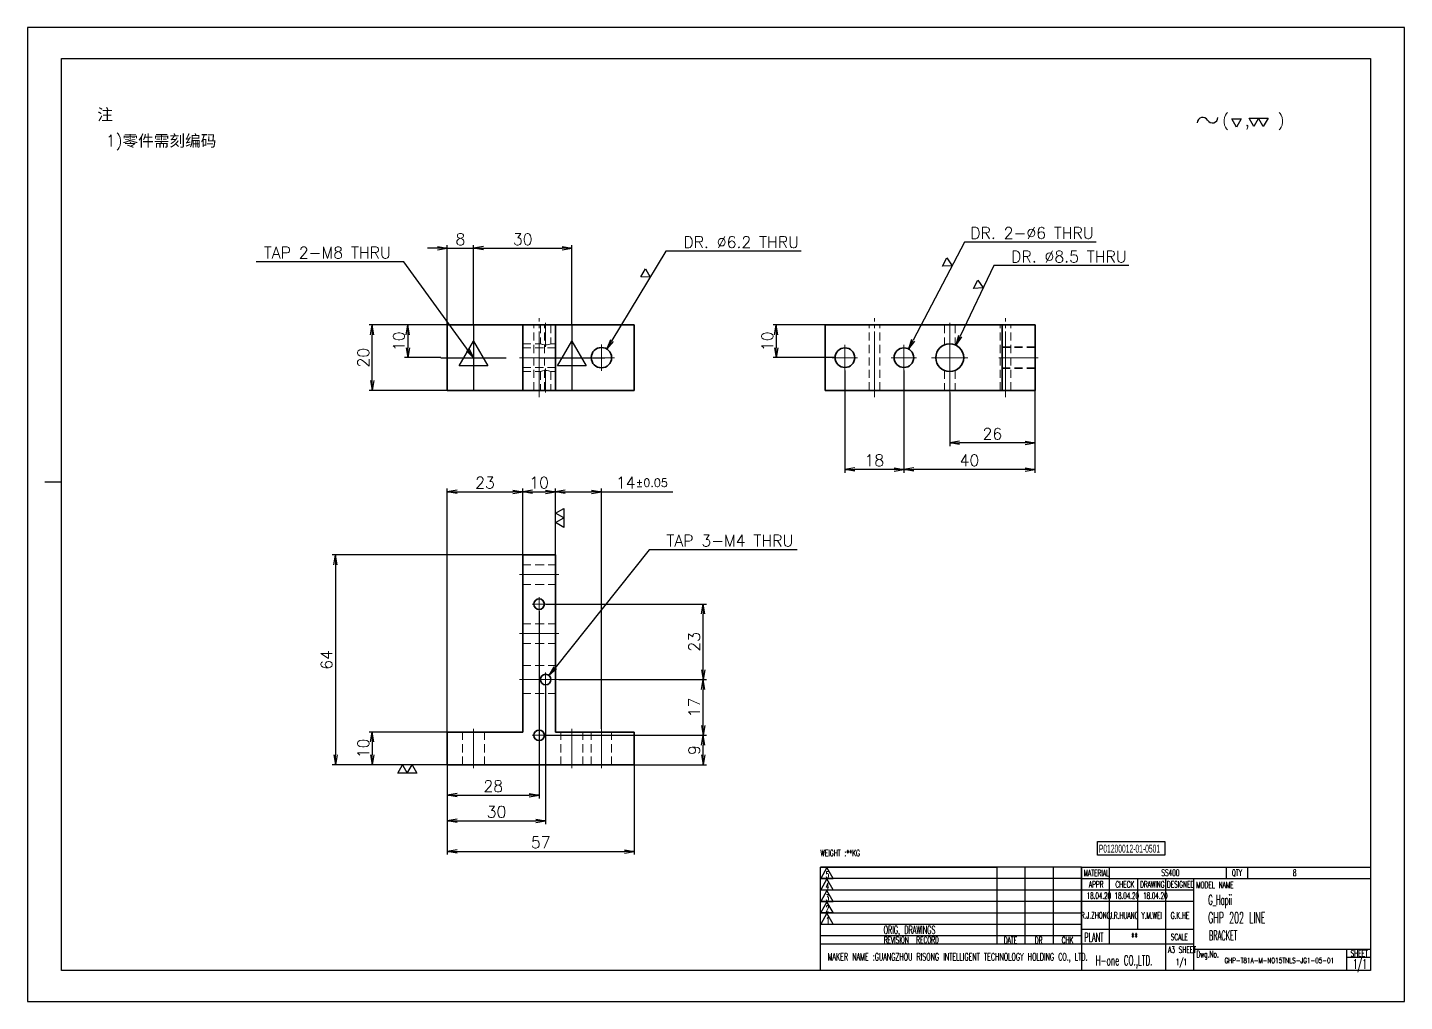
# Model space of a CAD drawing. Header units: millimetres. Extents: x 9439 to 18429, y 1498 to 3280.
# Drawn here: x 12056 to 12476, y 1498.1 to 1795.1 of the extents above; entities that cross this region are included whole.
import ezdxf
from ezdxf.enums import TextEntityAlignment as Align

# ---------------------------------------------------------------- set-up
doc = ezdxf.new("R2010")
doc.units = ezdxf.units.MM
doc.linetypes.add('CENTER-HOKUTO', pattern=[23, 20, -1, 1, -1])
doc.linetypes.add('HIDDEN-HOKUTO', pattern=[3.8, 2.5, -1.3])
doc.layers.add('AM_7', color=2, linetype='CENTER-HOKUTO', lineweight=30)
doc.layers.add('AM_HID', color=1, linetype='HIDDEN-HOKUTO', lineweight=25)
doc.layers.add('title_frame', color=7, linetype='Continuous')
doc.layers.add('word_dim', color=253, linetype='Continuous')
doc.styles.add('MX_NOTE_STANDARD', font='txt.shx', dxfattribs={"bigfont": 'bigfont.shx'})
doc.styles.get("Standard").update_dxf_attribs({"font": 'romans.shx', "bigfont": 'bigfont.shx'})
doc.dimstyles.new('RS1-1', dxfattribs={"dimtxt": 3.5, "dimasz": 3, "dimexe": 1, "dimexo": 0, "dimgap": 1, "dimtad": 3, "dimdsep": 46, "dimtxsty": 'Standard', "dimblk1": 'OPEN', "dimblk2": 'OPEN', "dimsah": 1, "dimcen": 0, "dimclrd": 256, "dimclre": 256, "dimclrt": 3, "dimazin": 2, "dimtfac": 1, "dimtmove": 0, "dimatfit": 3, "dimldrblk": 'OPEN', "dimfxl": 0, "dimtolj": 1, "dimtzin": 0, "dimarcsym": 0})

# ---------------------------------------------------------------- blocks, each defined once
blk = doc.blocks.new('A$C404331B6')
at = {"layer": 'title_frame'}
for p, q in [((0, -31.5), (0, 0)), ((0, 0), (53.9, 0)), ((79.62, 0), (0, 0)), ((53.9, -23.5), (53.9, 0)), ((62.48, -23.5), (62.48, 0)), ((62.48, -23.5), (62.48, 0)), ((71.05, -23.5), (71.05, 0)), ((71.05, -23.5), (71.05, 0)), ((79.62, 0), (79.62, -31.5)), ((79.62, 0), (167.83, 0)), ((88.2, -23.5), (88.2, 0)), ((123.73, 0), (123.73, -3.5)), ((130.3, 0), (130.3, -3.5)), ((53.9, -3.5), (0, -3.5)), ((79.62, -3.5), (0, -3.5)), ((1.98, -0.12), (0.1, -3.45)), ((0.1, -3.45), (3.86, -3.45)), ((1.98, -3.6), (0.1, -6.92)), ((3.86, -3.45), (1.98, -0.12)), ((3.86, -6.92), (1.98, -3.6)), ((79.62, -3.5), (167.83, -3.5)), ((96.78, -18.9), (96.78, -3.5)), ((105.35, -31.5), (105.35, -3.5)), ((113.92, -31.5), (113.92, -3.5)), ((53.9, -7), (0, -7)), ((79.62, -7), (0, -7)), ((0.1, -6.92), (3.86, -6.92)), ((1.98, -7.13), (0.1, -10.45)), ((3.86, -10.45), (1.98, -7.13)), ((113.92, -7), (79.62, -7)), ((53.9, -10.5), (0, -10.5)), ((79.62, -10.5), (0, -10.5)), ((0.1, -10.45), (3.86, -10.45)), ((1.98, -10.54), (0.1, -13.87)), ((3.86, -13.87), (1.98, -10.54)), ((113.92, -10.5), (79.62, -10.5)), ((53.9, -14), (0, -14)), ((79.62, -14), (0, -14)), ((0.1, -13.87), (3.86, -13.87)), ((1.98, -14.07), (0.1, -17.4)), ((3.86, -17.4), (1.98, -14.07)), ((53.9, -17.5), (0, -17.5)), ((79.62, -17.5), (0, -17.5)), ((53.9, -21), (0, -21)), ((79.62, -21), (0, -21)), ((0.1, -17.4), (3.86, -17.4)), ((79.62, -18.9), (113.92, -18.9)), ((79.62, -23.5), (0, -23.5)), ((113.92, -23.5), (79.62, -23.5)), ((113.92, -25), (167.83, -25)), ((160.48, -25), (160.48, -31.5)), ((160.48, -27.5), (167.83, -27.5)), ((167.83, -31.5), (0, -31.5))]:
    blk.add_line(p, q, dxfattribs=at)
at = {"layer": 'title_frame', "color": 3, "style": 'MX_NOTE_STANDARD', "width": 0.5341}
for s, height, p in [('5', 1.92, (1.59, -3.22)), ('MATERIAL', 1.973, (80.3, -2.79)), ('QTY', 1.973, (125.5, -2.7)), ('4', 1.92, (1.59, -6.7)), ('3', 1.92, (1.59, -10.23)), ('APPR', 1.973, (81.89, -6.26)), ('CHECK', 1.973, (89.99, -6.26)), ('DRAWING', 1.973, (97.51, -6.26)), ('DESIGNED', 1.973, (105.7, -6.26)), ('MODEL NAME', 1.973, (114.63, -6.41)), ('2', 1.92, (1.59, -13.64)), ('1', 1.92, (1.78, -17.17)), ('ORIG, DRAWINGS', 2.4112, (19.27, -20.34)), ('PLANT', 2.74, (80.46, -22.73)), ('SCALE', 1.973, (106.88, -22.28)), ('REVISION  RECORD', 1.9728, (19.32, -23.18)), ('DATE', 1.973, (55.94, -23.26)), ('DR', 1.973, (65.43, -23.27)), ('CHK', 1.973, (73.61, -23.23)), ('MAKER NAME :GUANGZHOU RISONG INTELLIGENT TECHNOLOGY HOLDING CO., LTD.', 2.16, (2.22, -28.43)), ('Dwg.No.', 1.973, (114.71, -27.52)), ('SHEET', 1.973, (161.71, -27.29))]:
    blk.add_text(s, height=height, dxfattribs=at).set_placement(p)
blk = doc.blocks.new('_Open')
at = {"color": 0, "lineweight": -2}
for p, q in [((-1, 0.17), (0, 0)), ((-1, -0.17), (0, 0)), ((0, 0), (-1, 0))]:
    blk.add_line(p, q, dxfattribs=at)
blk = doc.blocks.new('*D19')
at = {"layer": 'DEFPOINTS', "color": 0, "linetype": 'Continuous', "ltscale": 2}
for p in [(12161.17, 1704.45), (12184.05, 1704.45), (12184.05, 1684.45)]:
    blk.add_point(p, dxfattribs=at)
at = {"layer": 'word_dim', "linetype": 'Continuous', "lineweight": -2, "ltscale": 2}
for p, q in [((12184.05, 1704.45), (12160.17, 1704.45)), ((12161.17, 1687.45), (12161.17, 1701.45)), ((12184.05, 1684.45), (12160.17, 1684.45))]:
    blk.add_line(p, q, dxfattribs=at)
at = {"layer": 'word_dim', "linetype": 'Continuous', "lineweight": -2, "ltscale": 2, "xscale": 3, "yscale": 3, "zscale": 3}
for p, rotation in [((12161.17, 1704.45), 90), ((12161.17, 1684.45), 270)]:
    blk.add_blockref('_Open', p, dxfattribs=dict(at, rotation=rotation))
at = {"layer": 'word_dim', "color": 3, "linetype": 'Continuous', "ltscale": 2, "insert": (12158.42, 1694.45), "char_height": 3.5, "attachment_point": 5, "rotation": 90}
blk.add_mtext('\\A1;20', dxfattribs=at)
blk = doc.blocks.new('*D20')
at = {"layer": 'DEFPOINTS', "color": 0, "linetype": 'Continuous', "ltscale": 2}
for p in [(12184.05, 1570.28), (12241.05, 1570.28), (12241.05, 1543.89)]:
    blk.add_point(p, dxfattribs=at)
at = {"layer": 'word_dim', "linetype": 'Continuous', "lineweight": -2, "ltscale": 2}
for p, q in [((12184.05, 1570.28), (12184.05, 1542.89)), ((12241.05, 1570.28), (12241.05, 1542.89)), ((12187.05, 1543.89), (12238.05, 1543.89))]:
    blk.add_line(p, q, dxfattribs=at)
at = {"layer": 'word_dim', "linetype": 'Continuous', "lineweight": -2, "ltscale": 2, "xscale": 3, "yscale": 3, "zscale": 3, "rotation": 180}
blk.add_blockref('_Open', (12184.05, 1543.89), dxfattribs=at)
at = {"layer": 'word_dim', "linetype": 'Continuous', "lineweight": -2, "ltscale": 2, "xscale": 3, "yscale": 3, "zscale": 3}
blk.add_blockref('_Open', (12241.05, 1543.89), dxfattribs=at)
at = {"layer": 'word_dim', "color": 3, "linetype": 'Continuous', "ltscale": 2, "insert": (12212.55, 1546.64), "char_height": 3.5, "attachment_point": 5}
blk.add_mtext('\\A1;57', dxfattribs=at)
blk = doc.blocks.new('*D21')
at = {"layer": 'DEFPOINTS', "color": 0, "linetype": 'Continuous', "ltscale": 2}
for p in [(12184.05, 1580.28), (12161.17, 1570.28), (12184.05, 1570.28)]:
    blk.add_point(p, dxfattribs=at)
at = {"layer": 'word_dim', "linetype": 'Continuous', "lineweight": -2, "ltscale": 2}
for p, q in [((12184.05, 1580.28), (12160.17, 1580.28)), ((12161.17, 1577.28), (12161.17, 1573.28)), ((12184.05, 1570.28), (12160.17, 1570.28))]:
    blk.add_line(p, q, dxfattribs=at)
at = {"layer": 'word_dim', "linetype": 'Continuous', "lineweight": -2, "ltscale": 2, "xscale": 3, "yscale": 3, "zscale": 3}
for p, rotation in [((12161.17, 1580.28), 90), ((12161.17, 1570.28), 270)]:
    blk.add_blockref('_Open', p, dxfattribs=dict(at, rotation=rotation))
at = {"layer": 'word_dim', "color": 3, "linetype": 'Continuous', "ltscale": 2, "insert": (12158.42, 1575.28), "char_height": 3.5, "attachment_point": 5, "rotation": 90}
blk.add_mtext('\\A1;10', dxfattribs=at)
blk = doc.blocks.new('*D22')
at = {"layer": 'DEFPOINTS', "color": 0, "linetype": 'Continuous', "ltscale": 2}
for p in [(12207.05, 1653.56), (12207.05, 1634.28), (12184.05, 1580.28)]:
    blk.add_point(p, dxfattribs=at)
at = {"layer": 'word_dim', "linetype": 'Continuous', "lineweight": -2, "ltscale": 2}
for p, q in [((12184.05, 1580.28), (12184.05, 1654.56)), ((12187.05, 1653.56), (12204.05, 1653.56)), ((12207.05, 1634.28), (12207.05, 1654.56))]:
    blk.add_line(p, q, dxfattribs=at)
at = {"layer": 'word_dim', "linetype": 'Continuous', "lineweight": -2, "ltscale": 2, "xscale": 3, "yscale": 3, "zscale": 3, "rotation": 180}
blk.add_blockref('_Open', (12184.05, 1653.56), dxfattribs=at)
at = {"layer": 'word_dim', "linetype": 'Continuous', "lineweight": -2, "ltscale": 2, "xscale": 3, "yscale": 3, "zscale": 3}
blk.add_blockref('_Open', (12207.05, 1653.56), dxfattribs=at)
at = {"layer": 'word_dim', "color": 3, "linetype": 'Continuous', "ltscale": 2, "insert": (12195.55, 1656.31), "char_height": 3.5, "attachment_point": 5}
blk.add_mtext('\\A1;23', dxfattribs=at)
blk = doc.blocks.new('*D23')
at = {"layer": 'DEFPOINTS', "color": 0, "linetype": 'Continuous', "ltscale": 2}
for p in [(12217.05, 1653.56), (12207.05, 1634.28), (12217.05, 1634.28)]:
    blk.add_point(p, dxfattribs=at)
at = {"layer": 'word_dim', "linetype": 'Continuous', "lineweight": -2, "ltscale": 2}
for p, q in [((12207.05, 1634.28), (12207.05, 1654.56)), ((12210.05, 1653.56), (12214.05, 1653.56)), ((12217.05, 1634.28), (12217.05, 1654.56))]:
    blk.add_line(p, q, dxfattribs=at)
at = {"layer": 'word_dim', "linetype": 'Continuous', "lineweight": -2, "ltscale": 2, "xscale": 3, "yscale": 3, "zscale": 3, "rotation": 180}
blk.add_blockref('_Open', (12207.05, 1653.56), dxfattribs=at)
at = {"layer": 'word_dim', "linetype": 'Continuous', "lineweight": -2, "ltscale": 2, "xscale": 3, "yscale": 3, "zscale": 3}
blk.add_blockref('_Open', (12217.05, 1653.56), dxfattribs=at)
at = {"layer": 'word_dim', "color": 3, "linetype": 'Continuous', "ltscale": 2, "insert": (12212.05, 1656.31), "char_height": 3.5, "attachment_point": 5}
blk.add_mtext('\\A1;10', dxfattribs=at)
blk = doc.blocks.new('*D24')
at = {"layer": 'DEFPOINTS', "color": 0, "linetype": 'Continuous', "ltscale": 2}
for p in [(12207.05, 1634.28), (12149.97, 1570.28), (12184.05, 1570.28)]:
    blk.add_point(p, dxfattribs=at)
at = {"layer": 'word_dim', "linetype": 'Continuous', "lineweight": -2, "ltscale": 2}
for p, q in [((12207.05, 1634.28), (12148.97, 1634.28)), ((12149.97, 1631.28), (12149.97, 1573.28)), ((12184.05, 1570.28), (12148.97, 1570.28))]:
    blk.add_line(p, q, dxfattribs=at)
at = {"layer": 'word_dim', "linetype": 'Continuous', "lineweight": -2, "ltscale": 2, "xscale": 3, "yscale": 3, "zscale": 3}
for p, rotation in [((12149.97, 1634.28), 90), ((12149.97, 1570.28), 270)]:
    blk.add_blockref('_Open', p, dxfattribs=dict(at, rotation=rotation))
at = {"layer": 'word_dim', "color": 3, "linetype": 'Continuous', "ltscale": 2, "insert": (12147.22, 1602.28), "char_height": 3.5, "attachment_point": 5, "rotation": 90}
blk.add_mtext('\\A1;64', dxfattribs=at)
blk = doc.blocks.new('MARK_M8BOLT')
at = {"color": 3, "linetype": 'Continuous'}
for p, q in [((-2.17, -1.25), (0, 2.5)), ((0, 2.5), (2.17, -1.25)), ((2.17, -1.25), (-2.17, -1.25))]:
    blk.add_line(p, q, dxfattribs=at)
blk = doc.blocks.new('MARK_CENTER')
at = {"color": 2, "linetype": 'CENTER-HOKUTO'}
for p, q in [((0, 10), (0, -10)), ((-10, 0), (10, 0))]:
    blk.add_line(p, q, dxfattribs=at)
blk = doc.blocks.new('*D25')
at = {"layer": 'DEFPOINTS', "color": 0, "linetype": 'Continuous', "ltscale": 2}
for p in [(12184.05, 1704.45), (12172.03, 1694.45), (12182.05, 1694.45)]:
    blk.add_point(p, dxfattribs=at)
at = {"layer": 'word_dim', "linetype": 'Continuous', "lineweight": -2, "ltscale": 2}
for p, q in [((12184.05, 1704.45), (12171.03, 1704.45)), ((12172.03, 1701.45), (12172.03, 1697.45)), ((12182.05, 1694.45), (12171.03, 1694.45))]:
    blk.add_line(p, q, dxfattribs=at)
at = {"layer": 'word_dim', "linetype": 'Continuous', "lineweight": -2, "ltscale": 2, "xscale": 3, "yscale": 3, "zscale": 3}
for p, rotation in [((12172.03, 1704.45), 90), ((12172.03, 1694.45), 270)]:
    blk.add_blockref('_Open', p, dxfattribs=dict(at, rotation=rotation))
at = {"layer": 'word_dim', "color": 3, "linetype": 'Continuous', "ltscale": 2, "insert": (12169.28, 1699.45), "char_height": 3.5, "attachment_point": 5, "rotation": 90}
blk.add_mtext('\\A1;10', dxfattribs=at)
blk = doc.blocks.new('*D26')
at = {"layer": 'DEFPOINTS', "color": 0, "linetype": 'Continuous', "ltscale": 2}
for p in [(12192.05, 1727.8), (12184.05, 1704.45), (12192.05, 1704.45)]:
    blk.add_point(p, dxfattribs=at)
at = {"layer": 'word_dim', "linetype": 'Continuous', "lineweight": -2, "ltscale": 2}
for p, q in [((12181.05, 1727.8), (12178.05, 1727.8)), ((12184.05, 1704.45), (12184.05, 1728.8)), ((12184.05, 1727.8), (12192.05, 1727.8)), ((12192.05, 1704.45), (12192.05, 1728.8)), ((12195.05, 1727.8), (12198.05, 1727.8))]:
    blk.add_line(p, q, dxfattribs=at)
at = {"layer": 'word_dim', "linetype": 'Continuous', "lineweight": -2, "ltscale": 2, "xscale": 3, "yscale": 3, "zscale": 3}
blk.add_blockref('_Open', (12184.05, 1727.8), dxfattribs=at)
at = {"layer": 'word_dim', "linetype": 'Continuous', "lineweight": -2, "ltscale": 2, "xscale": 3, "yscale": 3, "zscale": 3, "rotation": 180}
blk.add_blockref('_Open', (12192.05, 1727.8), dxfattribs=at)
at = {"layer": 'word_dim', "color": 3, "linetype": 'Continuous', "ltscale": 2, "insert": (12188.05, 1730.55), "char_height": 3.5, "attachment_point": 5}
blk.add_mtext('\\A1;8', dxfattribs=at)
blk = doc.blocks.new('*D27')
at = {"layer": 'DEFPOINTS', "color": 0, "linetype": 'Continuous', "ltscale": 2}
for p in [(12222.05, 1727.8), (12192.05, 1704.45), (12222.05, 1704.45)]:
    blk.add_point(p, dxfattribs=at)
at = {"layer": 'word_dim', "linetype": 'Continuous', "lineweight": -2, "ltscale": 2}
for p, q in [((12192.05, 1704.45), (12192.05, 1728.8)), ((12195.05, 1727.8), (12219.05, 1727.8)), ((12222.05, 1704.45), (12222.05, 1728.8))]:
    blk.add_line(p, q, dxfattribs=at)
at = {"layer": 'word_dim', "linetype": 'Continuous', "lineweight": -2, "ltscale": 2, "xscale": 3, "yscale": 3, "zscale": 3, "rotation": 180}
blk.add_blockref('_Open', (12192.05, 1727.8), dxfattribs=at)
at = {"layer": 'word_dim', "linetype": 'Continuous', "lineweight": -2, "ltscale": 2, "xscale": 3, "yscale": 3, "zscale": 3}
blk.add_blockref('_Open', (12222.05, 1727.8), dxfattribs=at)
at = {"layer": 'word_dim', "color": 3, "linetype": 'Continuous', "ltscale": 2, "insert": (12207.05, 1730.55), "char_height": 3.5, "attachment_point": 5}
blk.add_mtext('\\A1;30', dxfattribs=at)
blk = doc.blocks.new('*D28')
at = {"layer": 'DEFPOINTS', "color": 0, "linetype": 'Continuous', "ltscale": 2}
for p in [(12231.05, 1653.56), (12217.05, 1634.28), (12231.05, 1581.28)]:
    blk.add_point(p, dxfattribs=at)
at = {"layer": 'word_dim', "linetype": 'Continuous', "lineweight": -2, "ltscale": 2}
for p, q in [((12217.05, 1634.28), (12217.05, 1654.56)), ((12220.05, 1653.56), (12228.05, 1653.56)), ((12231.05, 1581.28), (12231.05, 1654.56)), ((12231.05, 1653.56), (12252.8, 1653.56))]:
    blk.add_line(p, q, dxfattribs=at)
at = {"layer": 'word_dim', "linetype": 'Continuous', "lineweight": -2, "ltscale": 2, "xscale": 3, "yscale": 3, "zscale": 3, "rotation": 180}
blk.add_blockref('_Open', (12217.05, 1653.56), dxfattribs=at)
at = {"layer": 'word_dim', "linetype": 'Continuous', "lineweight": -2, "ltscale": 2, "xscale": 3, "yscale": 3, "zscale": 3}
blk.add_blockref('_Open', (12231.05, 1653.56), dxfattribs=at)
at = {"layer": 'word_dim', "color": 3, "linetype": 'Continuous', "ltscale": 2, "insert": (12243.42, 1656.31), "char_height": 3.5, "attachment_point": 5}
blk.add_mtext('\\A1;14{\\H0.715x;%%p0.05}', dxfattribs=at)
blk = doc.blocks.new('*D29')
at = {"layer": 'DEFPOINTS', "color": 0, "linetype": 'Continuous', "ltscale": 2}
for p in [(12232.66, 1697.1), (12229.44, 1691.8)]:
    blk.add_point(p, dxfattribs=at)
at = {"layer": 'word_dim', "linetype": 'Continuous', "lineweight": -2, "ltscale": 2}
for p, q in [((12250.74, 1726.92), (12234.21, 1699.66)), ((12291.94, 1726.92), (12250.74, 1726.92))]:
    blk.add_line(p, q, dxfattribs=at)
at = {"layer": 'word_dim', "linetype": 'Continuous', "lineweight": -2, "ltscale": 2, "xscale": 3, "yscale": 3, "zscale": 3, "rotation": 238.7600663188628}
blk.add_blockref('_Open', (12232.66, 1697.1), dxfattribs=at)
at = {"layer": 'word_dim', "color": 3, "linetype": 'Continuous', "ltscale": 2, "insert": (12273.68, 1729.67), "char_height": 3.5, "attachment_point": 5}
blk.add_mtext('\\A1;DR. ∅6.2 THRU', dxfattribs=at)
blk = doc.blocks.new('shiage1')
at = {"layer": 'word_dim', "color": 3, "linetype": 'Continuous'}
for p, q in [((0, 0), (-1.44, 2.5)), ((-1.44, 2.5), (1.44, 2.5)), ((1.44, 2.5), (0, 0))]:
    blk.add_line(p, q, dxfattribs=at)
blk = doc.blocks.new('*D30')
at = {"layer": 'DEFPOINTS', "color": 0, "linetype": 'Continuous', "ltscale": 2}
for p in [(12299.31, 1704.45), (12284.41, 1694.45), (12302.31, 1694.45)]:
    blk.add_point(p, dxfattribs=at)
at = {"layer": 'word_dim', "linetype": 'Continuous', "lineweight": -2, "ltscale": 2}
for p, q in [((12299.31, 1704.45), (12283.41, 1704.45)), ((12284.41, 1701.45), (12284.41, 1697.45)), ((12302.31, 1694.45), (12283.41, 1694.45))]:
    blk.add_line(p, q, dxfattribs=at)
at = {"layer": 'word_dim', "linetype": 'Continuous', "lineweight": -2, "ltscale": 2, "xscale": 3, "yscale": 3, "zscale": 3}
for p, rotation in [((12284.41, 1704.45), 90), ((12284.41, 1694.45), 270)]:
    blk.add_blockref('_Open', p, dxfattribs=dict(at, rotation=rotation))
at = {"layer": 'word_dim', "color": 3, "linetype": 'Continuous', "ltscale": 2, "insert": (12281.66, 1699.45), "char_height": 3.5, "attachment_point": 5, "rotation": 90}
blk.add_mtext('\\A1;10', dxfattribs=at)
blk = doc.blocks.new('*D31')
at = {"layer": 'DEFPOINTS', "color": 0, "linetype": 'Continuous', "ltscale": 2}
for p in [(12323.31, 1690.55), (12363.31, 1684.45), (12323.31, 1660.37)]:
    blk.add_point(p, dxfattribs=at)
at = {"layer": 'word_dim', "linetype": 'Continuous', "lineweight": -2, "ltscale": 2}
for p, q in [((12323.31, 1690.55), (12323.31, 1659.37)), ((12363.31, 1684.45), (12363.31, 1659.37)), ((12360.31, 1660.37), (12326.31, 1660.37))]:
    blk.add_line(p, q, dxfattribs=at)
at = {"layer": 'word_dim', "linetype": 'Continuous', "lineweight": -2, "ltscale": 2, "xscale": 3, "yscale": 3, "zscale": 3, "rotation": 180}
blk.add_blockref('_Open', (12323.31, 1660.37), dxfattribs=at)
at = {"layer": 'word_dim', "linetype": 'Continuous', "lineweight": -2, "ltscale": 2, "xscale": 3, "yscale": 3, "zscale": 3}
blk.add_blockref('_Open', (12363.31, 1660.37), dxfattribs=at)
at = {"layer": 'word_dim', "color": 3, "linetype": 'Continuous', "ltscale": 2, "insert": (12343.31, 1663.12), "char_height": 3.5, "attachment_point": 5}
blk.add_mtext('\\A1;40', dxfattribs=at)
blk = doc.blocks.new('*D32')
at = {"layer": 'DEFPOINTS', "color": 0, "linetype": 'Continuous', "ltscale": 2}
for p in [(12305.31, 1690.55), (12323.31, 1690.55), (12305.31, 1660.37)]:
    blk.add_point(p, dxfattribs=at)
at = {"layer": 'word_dim', "linetype": 'Continuous', "lineweight": -2, "ltscale": 2}
for p, q in [((12305.31, 1690.55), (12305.31, 1659.37)), ((12323.31, 1690.55), (12323.31, 1659.37)), ((12320.31, 1660.37), (12308.31, 1660.37))]:
    blk.add_line(p, q, dxfattribs=at)
at = {"layer": 'word_dim', "linetype": 'Continuous', "lineweight": -2, "ltscale": 2, "xscale": 3, "yscale": 3, "zscale": 3, "rotation": 180}
blk.add_blockref('_Open', (12305.31, 1660.37), dxfattribs=at)
at = {"layer": 'word_dim', "linetype": 'Continuous', "lineweight": -2, "ltscale": 2, "xscale": 3, "yscale": 3, "zscale": 3}
blk.add_blockref('_Open', (12323.31, 1660.37), dxfattribs=at)
at = {"layer": 'word_dim', "color": 3, "linetype": 'Continuous', "ltscale": 2, "insert": (12314.31, 1663.12), "char_height": 3.5, "attachment_point": 5}
blk.add_mtext('\\A1;18', dxfattribs=at)
blk = doc.blocks.new('*D33')
at = {"layer": 'DEFPOINTS', "color": 0, "linetype": 'Continuous', "ltscale": 2}
for p in [(12324.71, 1697.11), (12321.92, 1691.79)]:
    blk.add_point(p, dxfattribs=at)
at = {"layer": 'word_dim', "linetype": 'Continuous', "lineweight": -2, "ltscale": 2}
for p, q in [((12341.79, 1729.7), (12326.1, 1699.76)), ((12381.99, 1729.7), (12341.79, 1729.7))]:
    blk.add_line(p, q, dxfattribs=at)
at = {"layer": 'word_dim', "linetype": 'Continuous', "lineweight": -2, "ltscale": 2, "xscale": 3, "yscale": 3, "zscale": 3, "rotation": 242.3506371771129}
blk.add_blockref('_Open', (12324.71, 1697.11), dxfattribs=at)
at = {"layer": 'word_dim', "color": 3, "linetype": 'Continuous', "ltscale": 2, "insert": (12362.39, 1732.45), "char_height": 3.5, "attachment_point": 5}
blk.add_mtext('\\A1;DR. 2-∅6 THRU', dxfattribs=at)
blk = doc.blocks.new('*D34')
at = {"layer": 'DEFPOINTS', "color": 0, "linetype": 'Continuous', "ltscale": 2}
for p in [(12363.31, 1684.45), (12337.31, 1683.84), (12337.31, 1668.46)]:
    blk.add_point(p, dxfattribs=at)
at = {"layer": 'word_dim', "linetype": 'Continuous', "lineweight": -2, "ltscale": 2}
for p, q in [((12363.31, 1684.45), (12363.31, 1667.46)), ((12337.31, 1683.84), (12337.31, 1667.46)), ((12360.31, 1668.46), (12340.31, 1668.46))]:
    blk.add_line(p, q, dxfattribs=at)
at = {"layer": 'word_dim', "linetype": 'Continuous', "lineweight": -2, "ltscale": 2, "xscale": 3, "yscale": 3, "zscale": 3, "rotation": 180}
blk.add_blockref('_Open', (12337.31, 1668.46), dxfattribs=at)
at = {"layer": 'word_dim', "linetype": 'Continuous', "lineweight": -2, "ltscale": 2, "xscale": 3, "yscale": 3, "zscale": 3}
blk.add_blockref('_Open', (12363.31, 1668.46), dxfattribs=at)
at = {"layer": 'word_dim', "color": 3, "linetype": 'Continuous', "ltscale": 2, "insert": (12350.31, 1671.21), "char_height": 3.5, "attachment_point": 5}
blk.add_mtext('\\A1;26', dxfattribs=at)
blk = doc.blocks.new('*D35')
at = {"layer": 'DEFPOINTS', "color": 0, "linetype": 'Continuous', "ltscale": 2}
for p in [(12339.15, 1698.28), (12335.48, 1690.61)]:
    blk.add_point(p, dxfattribs=at)
at = {"layer": 'word_dim', "linetype": 'Continuous', "lineweight": -2, "ltscale": 2}
for p, q in [((12350.72, 1722.51), (12340.44, 1700.99)), ((12391.92, 1722.51), (12350.72, 1722.51))]:
    blk.add_line(p, q, dxfattribs=at)
at = {"layer": 'word_dim', "linetype": 'Continuous', "lineweight": -2, "ltscale": 2, "xscale": 3, "yscale": 3, "zscale": 3, "rotation": 244.4694083937624}
blk.add_blockref('_Open', (12339.15, 1698.28), dxfattribs=at)
at = {"layer": 'word_dim', "color": 3, "linetype": 'Continuous', "ltscale": 2, "insert": (12373.65, 1725.26), "char_height": 3.5, "attachment_point": 5}
blk.add_mtext('\\A1;DR. ∅8.5 THRU', dxfattribs=at)
blk = doc.blocks.new('shiage0')
at = {"layer": 'word_dim', "color": 3, "linetype": 'Continuous'}
for centre, start, end in [((1.69, 0), 30, 180), ((4.61, 1.69), 210, 0)]:
    blk.add_arc(centre, 1.69, start, end, dxfattribs=at)
blk = doc.blocks.new('11')
at = {"layer": 'title_frame', "color": 3, "linetype": 'Continuous'}
for points in [[(15.1, 3.38), (13.66, 5.88), (16.55, 5.88)], [(20.38, 3.57), (18.93, 6.07), (24.71, 6.07), (23.27, 3.57), (21.82, 6.07)]]:
    blk.add_lwpolyline(points, close=True, dxfattribs=at)
blk.add_blockref('shiage0', (3.13, 4.67), dxfattribs=at)
blk.add_text('(  ,   )', height=3.5, dxfattribs=at).set_placement((10.71, 3.7))
blk = doc.blocks.new('*D37')
at = {"layer": 'DEFPOINTS', "color": 0, "linetype": 'Continuous', "ltscale": 2}
for p in [(12214.16, 1579.28), (12262.12, 1579.28), (12241.05, 1570.28)]:
    blk.add_point(p, dxfattribs=at)
at = {"layer": 'word_dim', "linetype": 'Continuous', "lineweight": -2, "ltscale": 2}
for p, q in [((12214.16, 1579.28), (12263.12, 1579.28)), ((12262.12, 1573.28), (12262.12, 1576.28)), ((12241.05, 1570.28), (12263.12, 1570.28))]:
    blk.add_line(p, q, dxfattribs=at)
at = {"layer": 'word_dim', "linetype": 'Continuous', "lineweight": -2, "ltscale": 2, "xscale": 3, "yscale": 3, "zscale": 3}
for p, rotation in [((12262.12, 1579.28), 90), ((12262.12, 1570.28), 270)]:
    blk.add_blockref('_Open', p, dxfattribs=dict(at, rotation=rotation))
at = {"layer": 'word_dim', "color": 3, "linetype": 'Continuous', "ltscale": 2, "insert": (12259.37, 1574.78), "char_height": 3.5, "attachment_point": 5, "rotation": 90}
blk.add_mtext('\\A1;9', dxfattribs=at)
blk = doc.blocks.new('*D38')
at = {"layer": 'DEFPOINTS', "color": 0, "linetype": 'Continuous', "ltscale": 2}
for p in [(12218.05, 1596.28), (12262.12, 1596.28), (12214.16, 1579.28)]:
    blk.add_point(p, dxfattribs=at)
at = {"layer": 'word_dim', "linetype": 'Continuous', "lineweight": -2, "ltscale": 2}
for p, q in [((12218.05, 1596.28), (12263.12, 1596.28)), ((12262.12, 1582.28), (12262.12, 1593.28)), ((12214.16, 1579.28), (12263.12, 1579.28))]:
    blk.add_line(p, q, dxfattribs=at)
at = {"layer": 'word_dim', "linetype": 'Continuous', "lineweight": -2, "ltscale": 2, "xscale": 3, "yscale": 3, "zscale": 3}
for p, rotation in [((12262.12, 1596.28), 90), ((12262.12, 1579.28), 270)]:
    blk.add_blockref('_Open', p, dxfattribs=dict(at, rotation=rotation))
at = {"layer": 'word_dim', "color": 3, "linetype": 'Continuous', "ltscale": 2, "insert": (12259.37, 1587.78), "char_height": 3.5, "attachment_point": 5, "rotation": 90}
blk.add_mtext('\\A1;17', dxfattribs=at)
blk = doc.blocks.new('*D39')
at = {"layer": 'DEFPOINTS', "color": 0, "linetype": 'Continuous', "ltscale": 2}
for p in [(12214.16, 1619.28), (12262.12, 1619.28), (12218.05, 1596.28)]:
    blk.add_point(p, dxfattribs=at)
at = {"layer": 'word_dim', "linetype": 'Continuous', "lineweight": -2, "ltscale": 2}
for p, q in [((12214.16, 1619.28), (12263.12, 1619.28)), ((12262.12, 1599.28), (12262.12, 1616.28)), ((12218.05, 1596.28), (12263.12, 1596.28))]:
    blk.add_line(p, q, dxfattribs=at)
at = {"layer": 'word_dim', "linetype": 'Continuous', "lineweight": -2, "ltscale": 2, "xscale": 3, "yscale": 3, "zscale": 3}
for p, rotation in [((12262.12, 1619.28), 90), ((12262.12, 1596.28), 270)]:
    blk.add_blockref('_Open', p, dxfattribs=dict(at, rotation=rotation))
at = {"layer": 'word_dim', "color": 3, "linetype": 'Continuous', "ltscale": 2, "insert": (12259.37, 1607.78), "char_height": 3.5, "attachment_point": 5, "rotation": 90}
blk.add_mtext('\\A1;23', dxfattribs=at)
blk = doc.blocks.new('*D40')
at = {"layer": 'DEFPOINTS', "color": 0, "linetype": 'Continuous', "ltscale": 2}
for p in [(12212.05, 1617.17), (12184.05, 1570.28), (12212.05, 1561.03)]:
    blk.add_point(p, dxfattribs=at)
at = {"layer": 'word_dim', "linetype": 'Continuous', "lineweight": -2, "ltscale": 2}
for p, q in [((12212.05, 1617.17), (12212.05, 1560.03)), ((12184.05, 1570.28), (12184.05, 1560.03)), ((12187.05, 1561.03), (12209.05, 1561.03))]:
    blk.add_line(p, q, dxfattribs=at)
at = {"layer": 'word_dim', "linetype": 'Continuous', "lineweight": -2, "ltscale": 2, "xscale": 3, "yscale": 3, "zscale": 3, "rotation": 180}
blk.add_blockref('_Open', (12184.05, 1561.03), dxfattribs=at)
at = {"layer": 'word_dim', "linetype": 'Continuous', "lineweight": -2, "ltscale": 2, "xscale": 3, "yscale": 3, "zscale": 3}
blk.add_blockref('_Open', (12212.05, 1561.03), dxfattribs=at)
at = {"layer": 'word_dim', "color": 3, "linetype": 'Continuous', "ltscale": 2, "insert": (12198.05, 1563.78), "char_height": 3.5, "attachment_point": 5}
blk.add_mtext('\\A1;28', dxfattribs=at)
blk = doc.blocks.new('*D41')
at = {"layer": 'DEFPOINTS', "color": 0, "linetype": 'Continuous', "ltscale": 2}
for p in [(12214.05, 1594.17), (12184.05, 1570.28), (12214.05, 1553.2)]:
    blk.add_point(p, dxfattribs=at)
at = {"layer": 'word_dim', "linetype": 'Continuous', "lineweight": -2, "ltscale": 2}
for p, q in [((12214.05, 1594.17), (12214.05, 1552.2)), ((12184.05, 1570.28), (12184.05, 1552.2)), ((12187.05, 1553.2), (12211.05, 1553.2))]:
    blk.add_line(p, q, dxfattribs=at)
at = {"layer": 'word_dim', "linetype": 'Continuous', "lineweight": -2, "ltscale": 2, "xscale": 3, "yscale": 3, "zscale": 3, "rotation": 180}
blk.add_blockref('_Open', (12184.05, 1553.2), dxfattribs=at)
at = {"layer": 'word_dim', "linetype": 'Continuous', "lineweight": -2, "ltscale": 2, "xscale": 3, "yscale": 3, "zscale": 3}
blk.add_blockref('_Open', (12214.05, 1553.2), dxfattribs=at)
at = {"layer": 'word_dim', "color": 3, "linetype": 'Continuous', "ltscale": 2, "insert": (12199.05, 1555.95), "char_height": 3.5, "attachment_point": 5}
blk.add_mtext('\\A1;30', dxfattribs=at)
blk = doc.blocks.new('*D42')
at = {"layer": 'DEFPOINTS', "color": 0, "linetype": 'Continuous', "ltscale": 2}
for p in [(12215.06, 1597.55), (12213.04, 1595.01)]:
    blk.add_point(p, dxfattribs=at)
at = {"layer": 'word_dim', "linetype": 'Continuous', "lineweight": -2, "ltscale": 2}
for p, q in [((12245.65, 1635.87), (12216.93, 1599.89)), ((12290.76, 1635.87), (12245.65, 1635.87))]:
    blk.add_line(p, q, dxfattribs=at)
at = {"layer": 'word_dim', "linetype": 'Continuous', "lineweight": -2, "ltscale": 2, "xscale": 3, "yscale": 3, "zscale": 3, "rotation": 231.4080198766449}
blk.add_blockref('_Open', (12215.06, 1597.55), dxfattribs=at)
at = {"layer": 'word_dim', "color": 3, "linetype": 'Continuous', "ltscale": 2, "insert": (12270.25, 1638.62), "char_height": 3.5, "attachment_point": 5}
blk.add_mtext('\\A1;TAP 3-M4 THRU', dxfattribs=at)

msp = doc.modelspace()

# ---------------------------------------------------------------- linework, layer by layer
at = {"color": 7, "lineweight": 35}
for p, q in [((12207.05, 1704.448), (12184.05, 1704.448)), ((12184.05, 1684.448), (12184.05, 1704.448)), ((12207.05, 1704.448), (12207.05, 1684.448)), ((12241.05, 1704.448), (12217.05, 1704.448)), ((12217.05, 1704.448), (12217.05, 1684.448)), ((12241.05, 1684.448), (12241.05, 1704.448)), ((12353.315, 1704.448), (12299.315, 1704.448)), ((12299.315, 1704.448), (12299.315, 1684.448)), ((12353.315, 1684.448), (12353.315, 1704.448)), ((12363.315, 1684.448), (12363.315, 1704.448)), ((12207.05, 1684.448), (12184.05, 1684.448)), ((12241.05, 1684.448), (12217.05, 1684.448)), ((12353.315, 1684.448), (12299.315, 1684.448)), ((12207.05, 1580.281), (12207.05, 1634.281)), ((12217.05, 1580.281), (12217.05, 1634.281)), ((12207.05, 1580.281), (12184.05, 1580.281)), ((12241.05, 1580.281), (12217.05, 1580.281)), ((12184.05, 1570.281), (12241.05, 1570.281))]:
    msp.add_line(p, q, dxfattribs=at)
at = {"color": 7, "lineweight": 35, "ltscale": 0.25}
for p, q in [((12217.05, 1704.448), (12207.05, 1704.448)), ((12353.315, 1704.448), (12363.315, 1704.448)), ((12217.05, 1684.448), (12207.05, 1684.448)), ((12353.315, 1684.448), (12363.315, 1684.448)), ((12217.05, 1634.281), (12207.05, 1634.281)), ((12184.05, 1570.281), (12184.05, 1580.281)), ((12241.05, 1580.281), (12241.05, 1570.281))]:
    msp.add_line(p, q, dxfattribs=at)
at = {"color": 7, "lineweight": 35}
for centre, radius in [((12231.05, 1694.448), 3.1), ((12305.315, 1694.448), 3), ((12323.315, 1694.448), 3), ((12337.315, 1694.448), 4.25), ((12212.05, 1619.281), 1.621), ((12214.05, 1596.281), 1.621), ((12212.05, 1579.281), 1.621)]:
    msp.add_circle(centre, radius, dxfattribs=at)
at = {"layer": 'AM_7', "color": 2, "lineweight": 13}
for p, q in [((12212.05, 1682.448), (12212.05, 1706.448)), ((12314.315, 1682.448), (12314.315, 1706.448)), ((12354.315, 1682.448), (12354.315, 1706.448)), ((12214.05, 1705.06), (12214.05, 1697.714)), ((12337.315, 1705.055), (12337.315, 1697.769)), ((12192.05, 1698.768), (12192.05, 1690.127)), ((12222.05, 1698.768), (12222.05, 1690.127)), ((12231.05, 1698.478), (12231.05, 1690.418)), ((12305.315, 1698.348), (12305.315, 1690.548)), ((12323.315, 1698.348), (12323.315, 1690.548)), ((12337.315, 1699.973), (12337.315, 1688.923)), ((12196.37, 1694.448), (12187.729, 1694.448)), ((12206.05, 1694.448), (12218.05, 1694.448)), ((12226.37, 1694.448), (12217.729, 1694.448)), ((12235.079, 1694.448), (12227.019, 1694.448)), ((12309.215, 1694.448), (12301.415, 1694.448)), ((12327.215, 1694.448), (12319.415, 1694.448)), ((12342.84, 1694.448), (12331.79, 1694.448)), ((12364.315, 1694.448), (12352.314, 1694.448)), ((12214.05, 1691.157), (12214.05, 1683.837)), ((12337.315, 1691.126), (12337.315, 1683.84)), ((12206.05, 1628.281), (12218.05, 1628.281)), ((12212.05, 1621.388), (12212.05, 1617.174)), ((12214.157, 1619.281), (12209.942, 1619.281)), ((12206.05, 1610.281), (12218.05, 1610.281)), ((12206.05, 1596.281), (12218.05, 1596.281)), ((12216.157, 1596.281), (12211.942, 1596.281)), ((12214.05, 1598.388), (12214.05, 1594.174)), ((12192.05, 1569.281), (12192.05, 1581.281)), ((12214.157, 1579.281), (12209.942, 1579.281)), ((12212.05, 1581.388), (12212.05, 1577.174)), ((12222.05, 1569.281), (12222.05, 1581.281)), ((12231.05, 1569.281), (12231.05, 1581.281))]:
    msp.add_line(p, q, dxfattribs=at)
at = {"layer": 'AM_HID', "color": 1, "lineweight": 13}
for p, q in [((12210.428, 1684.448), (12210.428, 1704.448)), ((12210.428, 1684.448), (12210.428, 1704.448)), ((12212.428, 1704.448), (12212.428, 1698.698)), ((12213.67, 1684.448), (12213.67, 1704.448)), ((12213.67, 1684.448), (12213.67, 1704.448)), ((12215.67, 1704.448), (12215.671, 1698.698)), ((12312.694, 1684.448), (12312.694, 1704.448)), ((12315.936, 1684.448), (12315.936, 1704.448)), ((12335.694, 1704.448), (12335.694, 1698.376)), ((12338.936, 1704.448), (12338.936, 1698.376)), ((12352.694, 1684.448), (12352.694, 1704.448)), ((12355.936, 1684.448), (12355.936, 1704.448)), ((12207.05, 1698.698), (12212.428, 1698.698)), ((12207.05, 1697.448), (12217.05, 1697.448)), ((12207.05, 1697.448), (12217.05, 1697.448)), ((12215.671, 1698.698), (12217.05, 1698.698)), ((12363.315, 1697.771), (12353.315, 1697.771)), ((12363.315, 1697.771), (12353.315, 1697.771)), ((12363.315, 1697.548), (12353.315, 1697.548)), ((12207.05, 1691.448), (12217.05, 1691.448)), ((12207.05, 1691.448), (12217.05, 1691.448)), ((12207.05, 1690.198), (12212.428, 1690.198)), ((12212.428, 1690.198), (12212.428, 1684.448)), ((12215.67, 1690.198), (12215.67, 1684.448)), ((12215.67, 1690.198), (12217.05, 1690.198)), ((12335.694, 1690.519), (12335.694, 1684.448)), ((12338.936, 1690.519), (12338.936, 1684.448)), ((12363.315, 1691.348), (12353.315, 1691.348)), ((12363.315, 1691.124), (12353.315, 1691.124)), ((12363.315, 1691.124), (12353.315, 1691.124)), ((12207.05, 1631.281), (12211.05, 1631.281)), ((12211.05, 1631.281), (12217.05, 1631.281)), ((12207.05, 1625.281), (12211.05, 1625.281)), ((12211.05, 1625.281), (12217.05, 1625.281)), ((12207.05, 1613.281), (12211.05, 1613.281)), ((12211.05, 1613.281), (12217.05, 1613.281)), ((12207.05, 1607.281), (12211.05, 1607.281)), ((12211.05, 1607.281), (12217.05, 1607.281)), ((12207.05, 1600.531), (12211.05, 1600.531)), ((12211.05, 1600.531), (12217.05, 1600.531)), ((12207.05, 1592.031), (12211.05, 1592.031)), ((12211.05, 1592.031), (12217.05, 1592.031)), ((12188.726, 1570.281), (12188.726, 1580.281)), ((12195.373, 1570.281), (12195.373, 1580.281)), ((12218.726, 1570.281), (12218.726, 1580.281)), ((12225.373, 1570.281), (12225.373, 1580.281)), ((12227.949, 1570.281), (12227.949, 1580.281)), ((12234.149, 1570.281), (12234.149, 1580.281))]:
    msp.add_line(p, q, dxfattribs=at)
for points in [[(12214.05, 1698.376), (12213.546, 1698.409), (12213.083, 1698.494), (12212.493, 1698.674), (12212.429, 1698.698), (12212.534, 1698.659), (12213.165, 1698.475), (12213.594, 1698.403)], [(12214.05, 1698.376), (12214.546, 1698.408), (12214.856, 1698.458), (12215.378, 1698.595), (12215.669, 1698.697), (12215.671, 1698.698), (12215.67, 1698.697), (12215.318, 1698.576), (12214.811, 1698.45)], [(12214.05, 1690.519), (12213.546, 1690.487), (12213.083, 1690.402), (12212.492, 1690.222), (12212.428, 1690.198), (12212.43, 1690.198), (12212.535, 1690.237), (12213.144, 1690.416), (12213.58, 1690.491)], [(12214.05, 1690.519), (12214.553, 1690.487), (12215.016, 1690.402), (12215.606, 1690.222), (12215.67, 1690.198), (12215.669, 1690.198), (12215.565, 1690.237), (12214.955, 1690.416), (12214.519, 1690.491)]]:
    msp.add_lwpolyline(points, close=True, dxfattribs=at)
at = {"layer": 'title_frame'}
for p, q in [((12061.334, 1656.621), (12066.334, 1656.621)), ((12382.381, 1546.895), (12402.909, 1546.895)), ((12382.381, 1542.694), (12382.381, 1546.895)), ((12402.909, 1546.895), (12402.909, 1542.694)), ((12402.909, 1542.694), (12382.381, 1542.694)), ((12377.484, 1539.084), (12377.484, 1535.584)), ((12377.484, 1515.584), (12377.484, 1539.084)), ((12377.484, 1539.084), (12377.484, 1507.584)), ((12465.684, 1507.584), (12411.784, 1507.584)), ((12465.684, 1507.584), (12411.784, 1507.584))]:
    msp.add_line(p, q, dxfattribs=at)
at = {"layer": 'title_frame', "color": 4}
msp.add_lwpolyline([(12476.009, 1795.121), (12056.009, 1795.121), (12056.009, 1498.121), (12476.009, 1498.121)], close=True, dxfattribs=at)
at = {"layer": 'title_frame'}
msp.add_lwpolyline([(12066.334, 1785.659), (12465.684, 1785.659), (12465.684, 1507.584), (12066.334, 1507.584)], close=True, dxfattribs=at)
at = {"layer": 'word_dim', "color": 3, "linetype": 'Continuous', "ltscale": 2}
for points in [[(12217.05, 1647.023), (12219.552, 1648.468), (12219.552, 1642.688), (12217.05, 1644.133), (12219.552, 1645.578)], [(12173.299, 1570.281), (12174.744, 1567.778), (12168.964, 1567.778), (12170.409, 1570.281), (12171.854, 1567.778)]]:
    msp.add_lwpolyline(points, close=True, dxfattribs=at)

# ---------------------------------------------------------------- block references
at = {"layer": 'word_dim', "linetype": 'Continuous', "ltscale": 2}
msp.add_blockref('11', (12409.689, 1761.368), dxfattribs=at)
at = {"layer": 'word_dim', "color": 3, "linetype": 'Continuous', "ltscale": 2}
for p, rotation in [((12338.007, 1722.493), 62.35063717713107), ((12245.94, 1718.997), 58.76006631885643), ((12347.473, 1715.715), 64.46940839377763)]:
    msp.add_blockref('shiage1', p, dxfattribs=dict(at, rotation=rotation))
at = {"layer": 'word_dim', "color": 2, "linetype": 'CENTER-HOKUTO', "ltscale": 2}
for p in [(12192.05, 1694.448), (12222.05, 1694.448)]:
    msp.add_blockref('MARK_CENTER', p, dxfattribs=at)
at = {"layer": 'word_dim', "color": 3, "linetype": 'Continuous', "ltscale": 2, "xscale": 2, "yscale": 2, "zscale": 2}
for p in [(12192.05, 1694.448), (12222.05, 1694.448)]:
    msp.add_blockref('MARK_M8BOLT', p, dxfattribs=at)
at = {"layer": 'word_dim', "ltscale": 2}
msp.add_blockref('A$C404331B6', (12297.859, 1539.084), dxfattribs=at)

# ---------------------------------------------------------------- texts
at = {"ltscale": 2, "char_height": 3.5, "attachment_point": 1}
for s, insert, width in [('{\\fSimSun|b0|i0|c134|p2;\\C3;注}', (12077.301, 1770.365), 10.36469), ('{\\Fromans,bigfont|c134;\\C3;1)\\fSimSun|b0|i0|c134|p2;零件需刻编码}', (12079.866, 1762.357), 96.90613)]:
    msp.add_mtext(s, dxfattribs=dict(at, insert=insert, width=width))
at = {"linetype": 'Continuous', "insert": (12416.161, 1528.604), "char_height": 3, "width": 50.9, "attachment_point": 4}
msp.add_mtext('{\\W0.5;\\C3;G_Hapii }', dxfattribs=at)
at = {"color": 3, "linetype": 'Continuous', "insert": (12421.116, 1511.446), "char_height": 1.6, "width": 37.13137, "attachment_point": 1}
msp.add_mtext('{\\W0.65;GHP-T81A-M-NO15TNLS-JG1-05-01}', dxfattribs=at)
at = {"layer": 'title_frame', "color": 3, "style": 'MX_NOTE_STANDARD'}
for s, height, width, p in [('WEIGHT :**KG ', 1.96, 0.545, (12297.883, 1542.4)), ('SS400', 1.9728, 0.5341, (12401.857, 1536.382)), ('8', 1.973, 0.5341, (12441.985, 1536.382)), ('18.04.20', 1.9, 0.5341, (12379.071, 1529.408)), ('18.04.20', 1.9, 0.5341, (12387.583, 1529.408)), ('18.04.20', 1.9, 0.5341, (12396.3, 1529.408)), ('GHP 202 LINE', 3.3, 0.5341, (12416.123, 1522.035)), ('**', 2.74, 0.5341, (12392.677, 1516.353)), ('BRACKET', 2.94, 0.5, (12416.371, 1516.771)), ('H-one CO.,LTD.', 3, 0.5341, (12381.84, 1509.133)), ('A3 SHEET', 1.9728, 0.5341, (12403.914, 1512.907)), ('1/1', 1.9728, 0.5341, (12406.265, 1509.153)), ('1/1', 3, 0.5341, (12460.291, 1508.06))]:
    msp.add_text(s, height=height, dxfattribs=dict(at, width=width)).set_placement(p)
at = {"layer": 'title_frame', "color": 3, "style": 'MX_NOTE_STANDARD', "width": 0.5341}
for s, p in [('R.J.ZHONG', (12381.816, 1522.79)), ('J.R.HUANG', (12390.411, 1522.769)), ('Y.M.WEI', (12398.891, 1522.772)), ('G.K.HE', (12407.561, 1522.769))]:
    msp.add_text(s, height=1.9728, dxfattribs=at).set_placement(p, align=Align.BOTTOM_CENTER)
at = {"layer": 'title_frame', "color": 3, "insert": (12382.794, 1545.938), "char_height": 2.45, "width": 4.1107, "attachment_point": 1, "style": 'MX_NOTE_STANDARD'}
msp.add_mtext('{\\f3 of 9 Barcode|b0|i0|c0|p82;\\W0.5;P01200012-01-0501}', dxfattribs=at)
at = {"layer": 'word_dim', "color": 3, "linetype": 'Continuous', "ltscale": 2, "insert": (12166.814, 1724.711), "char_height": 3.5, "attachment_point": 9}
msp.add_mtext('\\A1;TAP 2-M8 THRU', dxfattribs=at)

# ---------------------------------------------------------------- dimensions: what is measured, and where the dimension line sits
at = {"layer": 'word_dim', "linetype": 'Continuous', "ltscale": 2}
for p1, p2, text, picture, middle in [((12321.923, 1691.79), (12324.707, 1697.105), 'DR. 2-<> THRU', '*D33', (12362.385, 1729.705)), ((12229.442, 1691.797), (12232.657, 1697.098), 'DR. <> THRU', '*D29', (12273.678, 1726.917)), ((12335.483, 1690.613), (12339.146, 1698.283), 'DR. <> THRU', '*D35', (12373.65, 1722.507)), ((12213.038, 1595.014), (12215.061, 1597.548), 'TAP 3-M4 THRU', '*D42', (12270.247, 1635.874))]:
    dim = msp.add_diameter_dim_2p(p1=p1, p2=p2, text=text, dimstyle='RS1-1', override={"dimtoh": 1, "dimtofl": 0}, dxfattribs=at)
    dim.commit()
    dim.dimension.update_dxf_attribs({"geometry": picture, "text_midpoint": middle, "dimtype": 163})
for base, p1, p2, picture, middle in [((12192.05, 1727.802), (12184.05, 1704.448), (12192.05, 1704.448), '*D26', (12188.05, 1730.552)), ((12222.05, 1727.802), (12192.05, 1704.448), (12222.05, 1704.448), '*D27', (12207.05, 1730.552)), ((12305.315, 1660.365), (12323.315, 1690.548), (12305.315, 1690.548), '*D32', (12314.315, 1663.115)), ((12323.315, 1660.365), (12363.315, 1684.448), (12323.315, 1690.548), '*D31', (12343.315, 1663.115)), ((12337.315, 1668.456), (12363.315, 1684.448), (12337.315, 1683.84), '*D34', (12350.315, 1671.206)), ((12212.05, 1561.026), (12184.05, 1570.281), (12212.05, 1617.174), '*D40', (12198.05, 1563.776)), ((12214.05, 1553.201), (12184.05, 1570.281), (12214.05, 1594.174), '*D41', (12199.05, 1555.951))]:
    dim = msp.add_linear_dim(base=base, p1=p1, p2=p2, dimstyle='RS1-1', dxfattribs=at)
    dim.commit()
    dim.dimension.update_dxf_attribs({"geometry": picture, "text_midpoint": middle})
at = {"layer": 'word_dim', "color": 3, "linetype": 'Continuous', "ltscale": 2}
for base, p1, p2, picture, middle in [((12161.173, 1704.448), (12184.05, 1684.448), (12184.05, 1704.448), '*D19', (12158.423, 1694.448)), ((12161.173, 1570.281), (12184.05, 1580.281), (12184.05, 1570.281), '*D21', (12158.423, 1575.281))]:
    dim = msp.add_linear_dim(base=base, p1=p1, p2=p2, angle=90, dimstyle='RS1-1', dxfattribs=at)
    dim.commit()
    dim.dimension.update_dxf_attribs({"geometry": picture, "text_midpoint": middle})
at = {"layer": 'word_dim', "linetype": 'Continuous', "ltscale": 2}
for base, p1, p2, picture, middle in [((12172.029, 1694.448), (12184.05, 1704.448), (12182.05, 1694.448), '*D25', (12169.279, 1699.448)), ((12284.408, 1694.448), (12299.315, 1704.448), (12302.315, 1694.448), '*D30', (12281.658, 1699.448)), ((12149.97, 1570.281), (12207.05, 1634.281), (12184.05, 1570.281), '*D24', (12147.22, 1602.281)), ((12262.123, 1619.281), (12218.05, 1596.281), (12214.157, 1619.281), '*D39', (12259.373, 1607.781)), ((12262.123, 1596.281), (12214.157, 1579.281), (12218.05, 1596.281), '*D38', (12259.373, 1587.781)), ((12262.123, 1579.281), (12241.05, 1570.281), (12214.157, 1579.281), '*D37', (12259.373, 1574.781))]:
    dim = msp.add_linear_dim(base=base, p1=p1, p2=p2, angle=90, dimstyle='RS1-1', dxfattribs=at)
    dim.commit()
    dim.dimension.update_dxf_attribs({"geometry": picture, "text_midpoint": middle})
at = {"layer": 'word_dim', "color": 3, "linetype": 'Continuous', "ltscale": 2}
for base, p1, p2, picture, middle in [((12207.05, 1653.557), (12184.05, 1580.281), (12207.05, 1634.281), '*D22', (12195.55, 1656.307)), ((12217.05, 1653.557), (12207.05, 1634.281), (12217.05, 1634.281), '*D23', (12212.05, 1656.307)), ((12241.05, 1543.886), (12184.05, 1570.281), (12241.05, 1570.281), '*D20', (12212.55, 1546.636))]:
    dim = msp.add_linear_dim(base=base, p1=p1, p2=p2, dimstyle='RS1-1', dxfattribs=at)
    dim.commit()
    dim.dimension.update_dxf_attribs({"geometry": picture, "text_midpoint": middle})
at = {"layer": 'word_dim', "linetype": 'Continuous', "ltscale": 2}
dim = msp.add_linear_dim(base=(12231.05, 1653.557), p1=(12217.05, 1634.281), p2=(12231.05, 1581.281), text='<>{\\H0.715x;%%p0.05}', dimstyle='RS1-1', dxfattribs=at)
dim.commit()
dim.dimension.update_dxf_attribs({"geometry": '*D28', "text_midpoint": (12243.424, 1656.307)})

# ---------------------------------------------------------------- leaders
at = {"layer": 'word_dim', "linetype": 'Continuous', "ltscale": 2, "annotation_type": 0, "has_hookline": 1, "hookline_direction": 1, "text_width": 41.033}
msp.add_leader([(12192.05, 1694.448), (12170.814, 1723.711), (12167.814, 1723.711)], dimstyle='RS1-1', dxfattribs=at)

doc.saveas('drawing.dxf')
